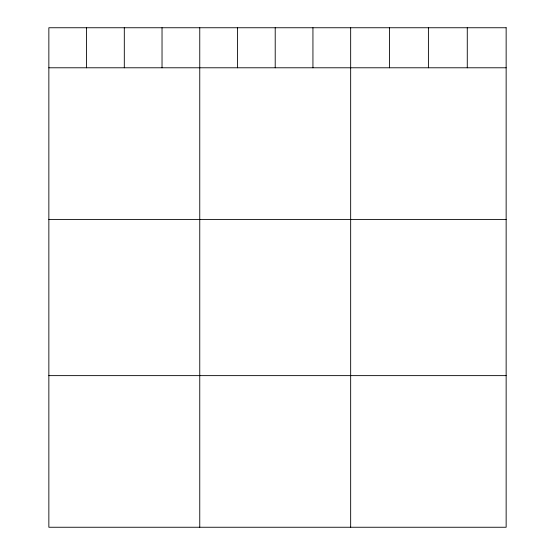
<?xml version="1.0" encoding="UTF-8"?>
<svg xmlns="http://www.w3.org/2000/svg" width="555" height="555" viewBox="0 0 555 555"><rect width="100%" height="100%" fill="white"/><g stroke="black" fill="none" stroke-linecap="round" stroke-linejoin="round"><path stroke-width="0.83" d="M48.854 67.786L506.146 67.786M48.854 219.412L506.146 219.412M48.854 375.631L506.146 375.631M467.275 27.75L467.275 67.786M428.404 27.75L428.404 67.786M389.534 27.75L389.534 67.786M350.663 27.75L350.663 527.25M312.937 27.75L312.937 67.786M275.211 27.75L275.211 67.786M237.484 27.75L237.484 67.786M199.758 27.75L199.758 527.25M162.032 27.75L162.032 67.786M124.306 27.75L124.306 67.786M86.58 27.75L86.58 67.786M506.146 27.75L48.854 27.75L48.854 527.25L506.146 527.25L506.146 27.75"/></g></svg>
